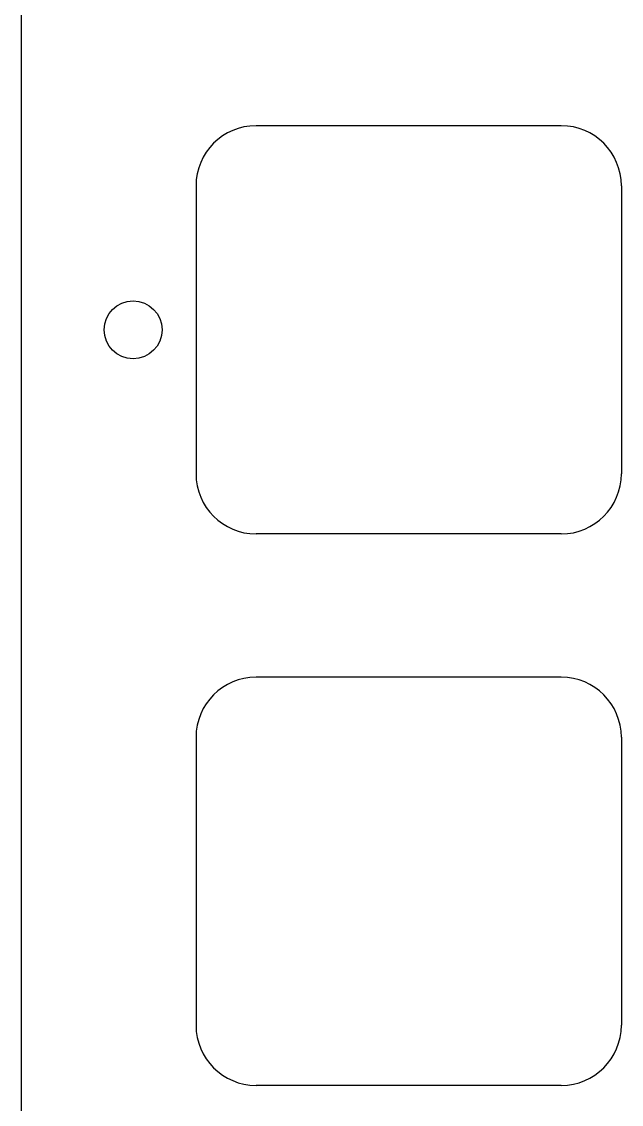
# Model space of a CAD drawing. Header units: millimetres. Extents: x -11 to 340, y -118 to 18.
# Drawn here: x -10.99 to 9.73, y -88.67 to -51.27 of the extents above; entities that cross this region are included whole.
import ezdxf

# ---------------------------------------------------------------- set-up
doc = ezdxf.new("R2010")
doc.units = ezdxf.units.MM
doc.header["$MEASUREMENT"] = 0
doc.layers.add('BLACK', color=7, linetype='CONTINUOUS')

msp = doc.modelspace()

# ---------------------------------------------------------------- linework, layer by layer
at = {"layer": 'BLACK', "linetype": 'Continuous'}
for p, q in [((-10.995, -109.9925), (-10.995, -45.435)), ((7.65625, -54.8625), (-2.893751, -54.8625)), ((-4.96875, -56.9375), (-4.96875, -66.887501)), ((9.73125, -56.9375), (9.73125, -66.8875)), ((7.65625, -68.9625), (-2.89375, -68.9625)), ((7.65625, -73.9125), (-2.893751, -73.9125)), ((-4.96875, -75.9875), (-4.96875, -85.937501)), ((9.73125, -75.9875), (9.73125, -85.9375)), ((7.65625, -88.0125), (-2.89375, -88.0125))]:
    msp.add_line(p, q, dxfattribs=at)
at = {"layer": 'BLACK'}
msp.add_circle((-7.14375, -61.9125), 1, dxfattribs=at)
for centre, radius, start, end in [((-2.893746, -56.937504), 2.075004, 90.0001381, 179.9998896), ((7.65625, -56.9375), 2.075, 0, 90), ((-2.893748, -66.887498), 2.075002, 180.0000828, 269.9999448), ((7.65625, -66.8875), 2.075, 270, 0), ((-2.893746, -75.987504), 2.075004, 90.0001381, 179.9998896), ((7.65625, -75.9875), 2.075, 0, 90), ((-2.893748, -85.937498), 2.075002, 180.0000828, 269.9999448), ((7.65625, -85.9375), 2.075, 270, 0)]:
    msp.add_arc(centre, radius, start, end, dxfattribs=at)

doc.saveas('drawing.dxf')
